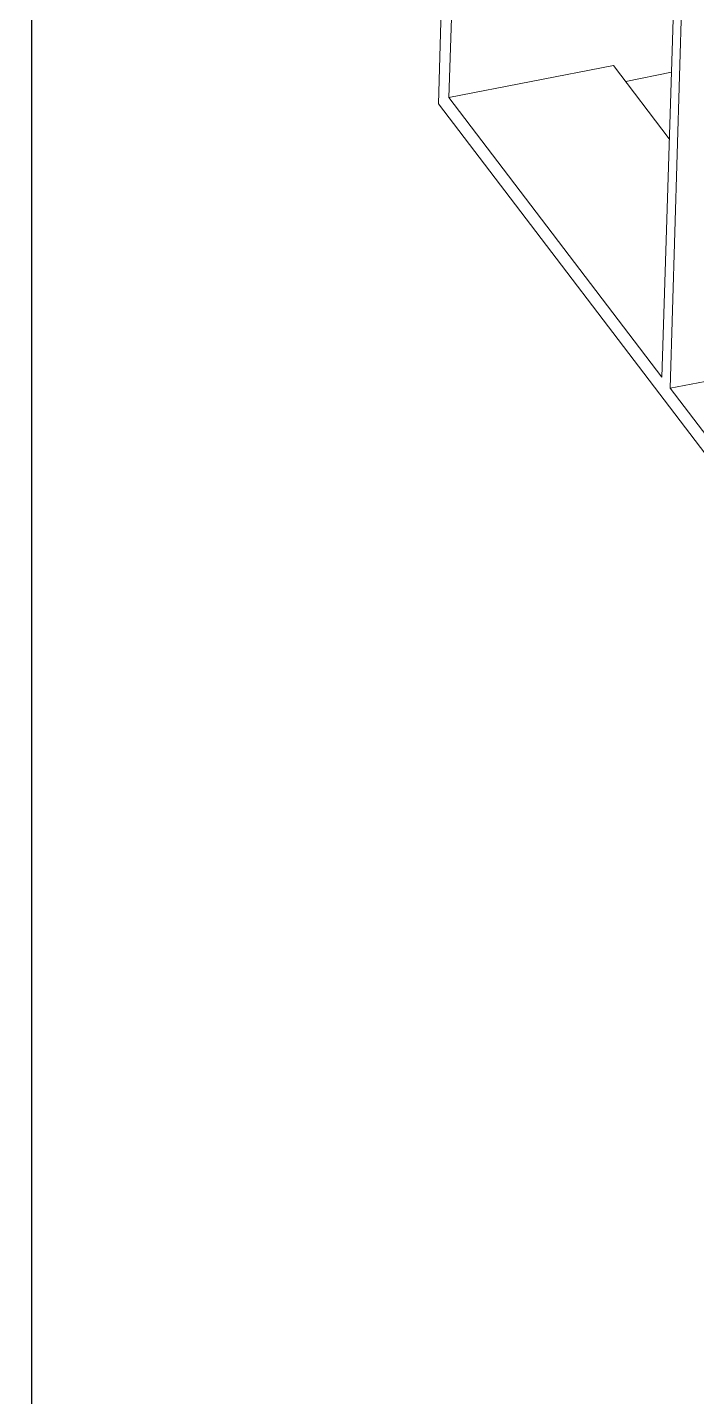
# Model space of a CAD drawing. Header units: millimetres. Extents: x 4267 to 8467, y 166 to 3136.
# Drawn here: x 4610.3 to 4678.4, y 1596.1 to 1735.7 of the extents above; entities that cross this region are included whole.
import ezdxf

# ---------------------------------------------------------------- set-up
doc = ezdxf.new("R2010")
doc.units = ezdxf.units.MM
doc.styles.get("Standard").update_dxf_attribs({"font": 'SimSun.ttf'})
doc.dimstyles.new('ISO-25', dxfattribs={"dimtxt": 2.5, "dimasz": 2.5, "dimexe": 1.25, "dimexo": 0.625, "dimtad": 1, "dimtxsty": 'Standard', "dimcen": 2.5, "dimadec": 0, "dimazin": 0, "dimtfac": 1, "dimtmove": 0, "dimatfit": 3, "dimfxl": 1, "dimarcsym": 0})

msp = doc.modelspace()

# ---------------------------------------------------------------- linework, layer by layer
at = {"linetype": 'Continuous', "lineweight": 5}
for p, q in [((4654.38, 1811.37, 326.37), (4652.16, 1727.91, 326.37)), ((4653.2, 1728.55, 326.37), (4655.98, 1809.27, 326.37)), ((4677.47, 1781.04, 326.37), (4674.9, 1700.04, 326.37)), ((4675.76, 1698.92, 326.37), (4678.2, 1780.08, 326.37)), ((4653.2, 1728.55, 326.37), (4669.99, 1731.8, 326.37)), ((4675.67, 1724.34, 326.37), (4669.99, 1731.8, 326.37)), ((4675.89, 1731.11, 326.37), (4671.24, 1730.16, 326.37)), ((4674.9, 1700.04, 326.37), (4653.2, 1728.55, 326.37)), ((4652.16, 1727.91, 326.37), (4828.87, 1495.72, 326.37)), ((4675.76, 1698.92, 326.37), (4692.55, 1702.16, 326.37)), ((4696.65, 1671.47, 326.37), (4675.76, 1698.92, 326.37))]:
    msp.add_line(p, q, dxfattribs=at)

# ---------------------------------------------------------------- leaders
at = {"lineweight": 5}
msp.add_leader([(4610.69, 1816.5, 326.37), (4610.69, 1441.56, 326.37), (4991.13, 1441.56, 326.37)], dimstyle='ISO-25', override={"dimtxt": 10, "dimgap": 0.625, "dimtad": 0, "dimarcsym": 1}, dxfattribs=at)

doc.saveas('drawing.dxf')
